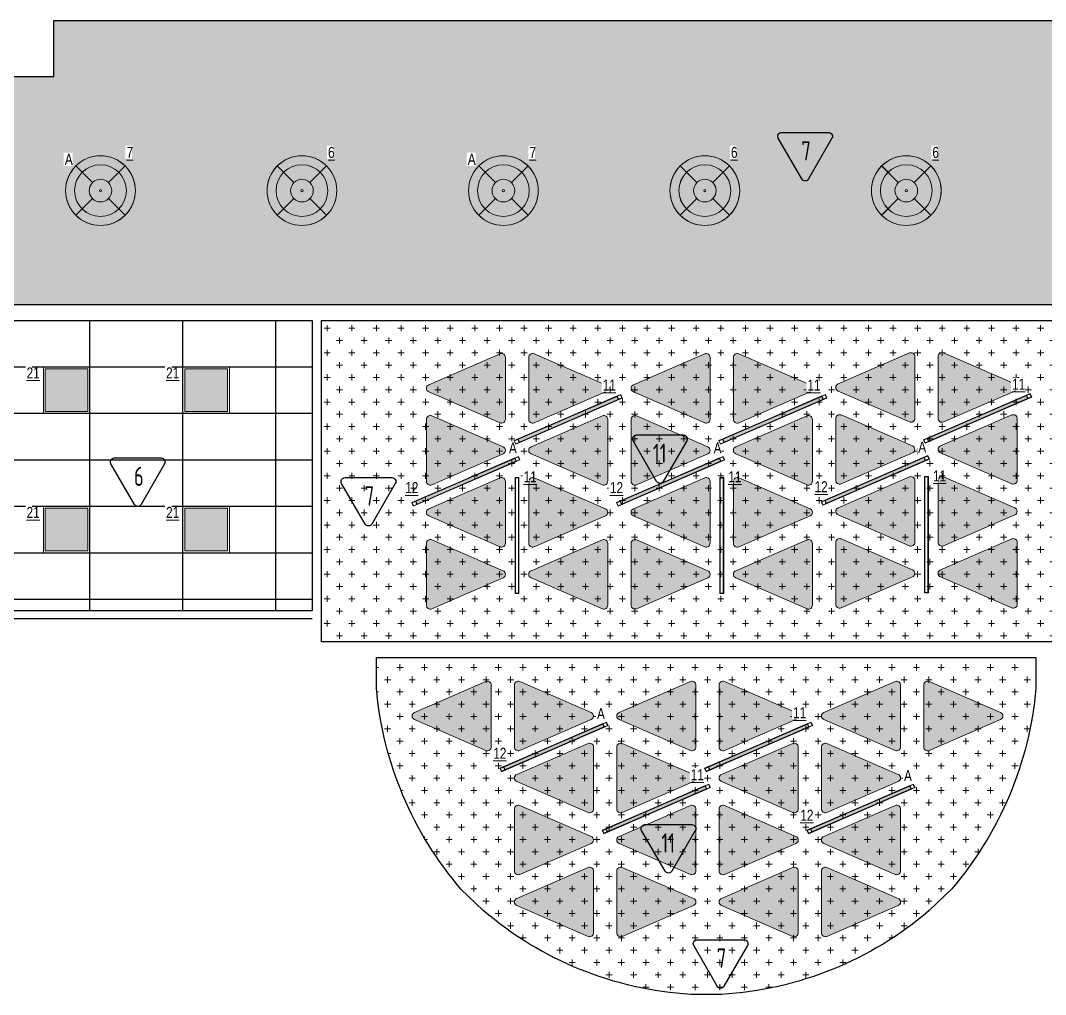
# Model space of a CAD drawing. Header units: millimetres. Extents: x -547274 to 397870, y -45599 to 141350.
# Drawn here: x 220505 to 233734, y 62294 to 74866 of the extents above; entities that cross this region are included whole.
import ezdxf

# ---------------------------------------------------------------- set-up
doc = ezdxf.new("R2010")
doc.units = ezdxf.units.MM
for name, color, linetype, lineweight in [('_ЭОМ_ОБЩ_Освещение_текст тип светильника', 172, 'Continuous', 50), ('_ЭОМ_светильник А', 1, 'Continuous', 35), ('_ЭОМ_светильник Р', 4, 'Continuous', 35), ('АР_Потолки_Штриховка', 252, 'Continuous', 0)]:
    doc.layers.add(name, color=color, linetype=linetype, lineweight=lineweight)
doc.layers.add('X-ref Light', color=250, linetype='Continuous')
doc.layers.add('Штриховка в сечении', color=7, linetype='Continuous')
for name, color, linetype, lineweight, true_color in [('АР_Потолок_RAL 095 85 40', 7, 'Continuous', 5, 0xddc87a), ('АР_Потолок_RAL 100 70 20', 7, 'Continuous', 5, 0xb3ac85), ('АР_Потолок_Покраска', 7, 'Continuous', 5, 0x007399), ('АР_Потолок_Текстура дерево', 7, 'Continuous', 5, 0xe7bf8e)]:
    doc.layers.add(name, color=color, linetype=linetype, lineweight=lineweight, true_color=true_color)
doc.layers.get('X-ref Light').off()
doc.styles.add('ISOCPEUR', font='isocpeur.ttf', dxfattribs={"height": 800})
doc.styles.add('ГОСТ', font='cad.shx', dxfattribs={"width": 0.8})

# ---------------------------------------------------------------- blocks, each defined once
blk = doc.blocks.new('A$C4757d704')
at = {"true_color": 0xf8f6b0, "transparency": 33554687}
h = blk.add_hatch(color=51, dxfattribs=at)
h.dxf.hatch_style = 1
h.paths.add_polyline_path([(214, 686), (132, 768, 0.198841), (0, 450, 0.198983), (132, 132), (214, 214, -0.198912), (116, 450, -0.198912)])
edge = h.paths.add_edge_path()
edge.add_arc((450, 450), 334, 135, 180)
edge.add_arc((450, 450), 334, 180, 225)
edge.add_line((214, 214), (347, 347))
edge.add_ellipse((450, 450), major_axis=(-146, 0), ratio=1, start_angle=315, end_angle=405, ccw=False)
edge.add_line((347, 553), (214, 686))
edge = h.paths.add_edge_path()
edge.add_line((214, 686), (347, 553))
edge.add_ellipse((450, 450), major_axis=(-146, 0), ratio=1, start_angle=225, end_angle=315, ccw=False)
edge.add_line((553, 553), (686, 686))
edge.add_arc((450, 450), 334, 45, 135)
h.paths.add_polyline_path([(132, 768), (214, 686, -0.414214), (686, 686), (768, 768, 0.414374)])
h.paths.add_polyline_path([(768, 768), (686, 686, -0.198912), (784, 450, -0.198912), (686, 214), (768, 132, 0.198983), (900, 450, 0.198841)])
edge = h.paths.add_edge_path()
edge.add_line((686, 686), (553, 553))
edge.add_ellipse((450, 450), major_axis=(-146, 0), ratio=1, start_angle=495, end_angle=585, ccw=False)
edge.add_line((553, 347), (686, 214))
edge.add_arc((450, 450), 334, 315, 360)
edge.add_arc((450, 450), 334, 0, 45)
edge = h.paths.add_edge_path()
edge.add_ellipse((450, 450), major_axis=(-146, 0), ratio=1, start_angle=405, end_angle=495, ccw=False)
edge.add_line((347, 347), (214, 214))
edge.add_arc((450, 450), 334, 225, 315)
edge.add_line((686, 214), (553, 347))
h.paths.add_polyline_path([(768, 132), (686, 214, -0.414214), (214, 214), (132, 132, 0.414054)])
edge = h.paths.add_edge_path()
edge.add_ellipse((450, 450), major_axis=(-146, 0), ratio=1, start_angle=495, end_angle=585)
edge.add_ellipse((450, 450), major_axis=(-146, 0), ratio=1, start_angle=225, end_angle=315)
edge.add_ellipse((450, 450), major_axis=(-146, 0), ratio=1, start_angle=315, end_angle=405)
edge.add_ellipse((450, 450), major_axis=(-146, 0), ratio=1, start_angle=405, end_angle=495)
edge = h.paths.add_edge_path(flags=0)
edge.add_ellipse((450, 450), major_axis=(-14.6, 0), ratio=1, start_angle=0, end_angle=360)
edge = h.paths.add_edge_path(flags=16)
edge.add_ellipse((450, 450), major_axis=(-14.6, 0), ratio=1, start_angle=0, end_angle=360)
at = {"layer": 'АР_Потолки_Штриховка', "color": 18, "ltscale": 100, "true_color": 0x000000}
for points in [[(132, 768), (347, 553)], [(768, 768), (553, 553)], [(347, 347), (132, 132)], [(553, 347), (768, 132)]]:
    blk.add_lwpolyline(points, dxfattribs=at)
for radius in [450, 334]:
    blk.add_circle((450, 450), radius, dxfattribs=at)
for major_axis in [(-146, 0), (-146, 0), (-14.6, 0)]:
    blk.add_ellipse((450, 450), major_axis=major_axis, ratio=1, start_param=3.926991, end_param=10.210176, dxfattribs=at)
blk = doc.blocks.new('RVE-SLIM-PRIME-595')
at = {"layer": 'Штриховка в сечении', "lineweight": 9, "ltscale": 1000, "true_color": 0xf8f6b0, "transparency": 33554636}
h = blk.add_hatch(color=51, dxfattribs=at)
h.dxf.hatch_style = 1
h.paths.add_polyline_path([(275, 275), (-275, 275), (-275, -275), (275, -275)])
at = {"color": 0, "linetype": 'ByBlock', "lineweight": -2, "ltscale": 40}
for points in [[(300, -300), (-300, -300), (-300, 300), (300, 300)], [(275, -275), (-275, -275), (-275, 275), (275, 275)]]:
    blk.add_lwpolyline(points, close=True, dxfattribs=at)
blk = doc.blocks.new('RVE-PLS5070-1500-P')
at = {"color": 0, "linetype": 'ByBlock', "lineweight": -2, "ltscale": 40}
for points in [[(750, -25), (-750, -25), (-750, 25), (750, 25)], [(745, -20), (-745, -20), (-745, 20), (745, 20)]]:
    blk.add_lwpolyline(points, close=True, dxfattribs=at)
blk = doc.blocks.new('светильник школа коридор')
at = {"color": 0, "linetype": 'ByBlock', "lineweight": -2}
for points in [[(-318, 318), (-103, 103)], [(318, 318), (103, 103)], [(-103, -103), (-318, -318)], [(103, -103), (318, -318)]]:
    blk.add_lwpolyline(points, dxfattribs=at)
blk.add_circle((0, 0), 334, dxfattribs=at)
for major_axis in [(-450, 0), (-146, 0), (-146, 0), (-14.6, 0)]:
    blk.add_ellipse((0, 0), major_axis=major_axis, ratio=1, start_param=3.926991, end_param=10.210176, dxfattribs=at)

msp = doc.modelspace()

# ---------------------------------------------------------------- hatches: boundary and pattern name
at = {"layer": 'АР_Потолки_Штриховка', "ltscale": 100, "true_color": 0xf8f6b0}
h = msp.add_hatch(color=51, dxfattribs=at)
h.dxf.hatch_style = 1
h.paths.add_polyline_path([(220825.6, 69820.6), (221375.6, 69820.6), (221375.6, 70370.6), (220825.6, 70370.6)])
h = msp.add_hatch(color=51, dxfattribs=at)
h.dxf.hatch_style = 1
h.paths.add_polyline_path([(222625.6, 69820.6), (223175.6, 69820.6), (223175.6, 70370.6), (222625.6, 70370.6)])
h = msp.add_hatch(color=51, dxfattribs=at)
h.dxf.hatch_style = 1
h.paths.add_polyline_path([(226944.5, 69423.5), (228220, 69976), (228204.1, 70012.7), (226928.6, 69460.2)])
h = msp.add_hatch(color=51, dxfattribs=at)
h.dxf.hatch_style = 1
h.paths.add_polyline_path([(229586.1, 69423.5), (230861.6, 69976), (230845.7, 70012.7), (229570.2, 69460.2)])
h = msp.add_hatch(color=51, dxfattribs=at)
h.dxf.hatch_style = 1
h.paths.add_polyline_path([(232227.8, 69434.9), (233503.3, 69987.4), (233487.4, 70024.1), (232211.9, 69471.6)])
h = msp.add_hatch(color=51, dxfattribs=at)
h.dxf.hatch_style = 1
h.paths.add_polyline_path([(225623.7, 68623.5), (226899.2, 69176), (226883.3, 69212.7), (225607.8, 68660.2)])
h = msp.add_hatch(color=51, dxfattribs=at)
h.dxf.hatch_style = 1
h.paths.add_polyline_path([(228265.4, 68623.5), (229540.9, 69176), (229525, 69212.7), (228249.5, 68660.2)])
h = msp.add_hatch(color=51, dxfattribs=at)
h.dxf.hatch_style = 1
h.paths.add_polyline_path([(230907, 68634.9), (232182.5, 69187.4), (232166.6, 69224.1), (230891.1, 68671.6)])
h = msp.add_hatch(color=51, dxfattribs=at)
h.dxf.hatch_style = 1
h.paths.add_polyline_path([(220825.6, 68020.7), (221375.6, 68020.7), (221375.6, 68570.7), (220825.6, 68570.7)])
h = msp.add_hatch(color=51, dxfattribs=at)
h.dxf.hatch_style = 1
h.paths.add_polyline_path([(222625.6, 68020.7), (223175.6, 68020.7), (223175.6, 68570.7), (222625.6, 68570.7)])
h = msp.add_hatch(color=51, dxfattribs=at)
h.dxf.hatch_style = 1
h.paths.add_polyline_path([(226760.2, 65194.7), (228035.7, 65747.2), (228019.8, 65783.9), (226744.3, 65231.4)])
h = msp.add_hatch(color=51, dxfattribs=at)
h.dxf.hatch_style = 1
h.paths.add_polyline_path([(229401.8, 65194.7), (230677.3, 65747.2), (230661.4, 65783.9), (229385.9, 65231.4)])
h = msp.add_hatch(color=51, dxfattribs=at)
h.dxf.hatch_style = 1
h.paths.add_polyline_path([(228081.1, 64394.7), (229356.6, 64947.2), (229340.7, 64983.9), (228065.2, 64431.4)])
h = msp.add_hatch(color=51, dxfattribs=at)
h.dxf.hatch_style = 1
h.paths.add_polyline_path([(230722.6, 64394.7), (231998.1, 64947.2), (231982.2, 64983.9), (230706.7, 64431.4)])
at = {"layer": 'АР_Потолок_RAL 095 85 40', "transparency": 33554687}
h = msp.add_hatch(color=256, dxfattribs=at)
h.dxf.hatch_style = 1
h.paths.add_polyline_path([(225773.3, 70164, 0.6566108), (225773.3, 70072.2), (226694, 69673.3, 0.5396909), (226763.9, 69719.2), (226763.9, 70516.9, 0.5396909), (226694, 70562.8)])
h = msp.add_hatch(color=256, dxfattribs=at)
h.dxf.hatch_style = 1
h.paths.add_polyline_path([(230696.2, 70072.2, 0.6566108), (230696.2, 70164), (229775.4, 70562.8, 0.5396909), (229705.5, 70516.9), (229705.5, 69719.2, 0.5396909), (229775.4, 69673.3)])
h = msp.add_hatch(color=256, dxfattribs=at)
h.dxf.hatch_style = 1
h.paths.add_polyline_path([(228454.7, 69762.8, 0.5396909), (228384.8, 69716.9), (228384.8, 68919.2, 0.5396909), (228454.7, 68873.3), (229375.4, 69272.2, 0.6566108), (229375.4, 69364)])
h = msp.add_hatch(color=256, dxfattribs=at)
h.dxf.hatch_style = 1
h.paths.add_polyline_path([(233298.1, 68884.8, 0.5396909), (233368, 68930.6), (233368, 69728.3, 0.5396909), (233298.1, 69774.2), (232377.3, 69375.4, 0.6566108), (232377.3, 69283.6)])
h = msp.add_hatch(color=256, dxfattribs=at)
h.dxf.hatch_style = 1
h.paths.add_polyline_path([(227133.8, 68962.8, 0.5396909), (227063.9, 68916.9), (227063.9, 68119.2, 0.5396909), (227133.8, 68073.3), (228054.5, 68472.2, 0.6566108), (228054.5, 68564)])
h = msp.add_hatch(color=256, dxfattribs=at)
h.dxf.hatch_style = 1
h.paths.add_polyline_path([(231977.3, 68084.8, 0.5396909), (232047.2, 68130.6), (232047.2, 68928.3, 0.5396909), (231977.3, 68974.2), (231056.6, 68575.4, 0.6566108), (231056.6, 68483.6)])
h = msp.add_hatch(color=256, dxfattribs=at)
h.dxf.hatch_style = 1
h.paths.add_polyline_path([(225813, 68162.8, 0.5396909), (225743.2, 68116.9), (225743.2, 67319.2, 0.5396909), (225813, 67273.3), (226733.8, 67672.2, 0.6566108), (226733.8, 67764)])
h = msp.add_hatch(color=256, dxfattribs=at)
h.dxf.hatch_style = 1
h.paths.add_polyline_path([(229735.7, 67764, 0.6566108), (229735.7, 67672.2), (230656.4, 67273.3, 0.5396909), (230726.3, 67319.2), (230726.3, 68116.9, 0.5396909), (230656.4, 68162.8)])
h = msp.add_hatch(color=256, dxfattribs=at)
h.dxf.hatch_style = 1
h.paths.add_polyline_path([(225589, 65935.2, 0.6566108), (225589, 65843.4), (226509.8, 65444.6, 0.5396909), (226579.6, 65490.5), (226579.6, 66288.2, 0.5396909), (226509.8, 66334)])
h = msp.add_hatch(color=256, dxfattribs=at)
h.dxf.hatch_style = 1
h.paths.add_polyline_path([(230511.9, 65843.4, 0.6566108), (230511.9, 65935.2), (229591.1, 66334, 0.5396909), (229521.3, 66288.2), (229521.3, 65490.5, 0.5396909), (229591.1, 65444.6)])
h = msp.add_hatch(color=256, dxfattribs=at)
h.dxf.hatch_style = 1
h.paths.add_polyline_path([(228270.4, 65534, 0.5396909), (228200.5, 65488.2), (228200.5, 64690.5, 0.5396909), (228270.4, 64644.6), (229191.1, 65043.4, 0.6566108), (229191.1, 65135.2)])
h = msp.add_hatch(color=256, dxfattribs=at)
h.dxf.hatch_style = 1
h.paths.add_polyline_path([(226949.5, 64734, 0.5396909), (226879.6, 64688.2), (226879.6, 63890.5, 0.5396909), (226949.5, 63844.6), (227870.3, 64243.4, 0.6566108), (227870.3, 64335.2)])
h = msp.add_hatch(color=256, dxfattribs=at)
h.dxf.hatch_style = 1
h.paths.add_polyline_path([(231792.9, 63844.6, 0.5396909), (231862.8, 63890.5), (231862.8, 64688.2, 0.5396909), (231792.9, 64734), (230872.2, 64335.2, 0.6566108), (230872.2, 64243.4)])
h = msp.add_hatch(color=256, dxfattribs=at)
h.dxf.hatch_style = 1
h.paths.add_polyline_path([(229551.4, 63535.2, 0.6566108), (229551.4, 63443.4), (230472.1, 63044.6, 0.5396909), (230542, 63090.5), (230542, 63888.2, 0.5396909), (230472.1, 63934)])
at = {"layer": 'АР_Потолок_RAL 100 70 20', "transparency": 33554687}
h = msp.add_hatch(color=256, dxfattribs=at)
h.dxf.hatch_style = 1
h.paths.add_polyline_path([(228414.9, 70164, 0.6566108), (228414.9, 70072.2), (229335.7, 69673.3, 0.5396909), (229405.5, 69719.2), (229405.5, 70516.9, 0.5396909), (229335.7, 70562.8)])
h = msp.add_hatch(color=256, dxfattribs=at)
h.dxf.hatch_style = 1
h.paths.add_polyline_path([(232417.1, 70574.2, 0.5396909), (232347.2, 70528.3), (232347.2, 69730.6, 0.5396909), (232417.1, 69684.8), (233337.8, 70083.6, 0.6566108), (233337.8, 70175.4)])
h = msp.add_hatch(color=256, dxfattribs=at)
h.dxf.hatch_style = 1
h.paths.add_polyline_path([(227094, 69364, 0.6566108), (227094, 69272.2), (228014.8, 68873.3, 0.5396909), (228084.7, 68919.2), (228084.7, 69716.9, 0.5396909), (228014.8, 69762.8)])
h = msp.add_hatch(color=256, dxfattribs=at)
h.dxf.hatch_style = 1
h.paths.add_polyline_path([(231026.5, 68930.6, 0.5396909), (231096.3, 68884.8), (232017.1, 69283.6, 0.6566108), (232017.1, 69375.4), (231096.3, 69774.2, 0.5396909), (231026.5, 69728.3)])
h = msp.add_hatch(color=256, dxfattribs=at)
h.dxf.hatch_style = 1
h.paths.add_polyline_path([(225773.3, 68564, 0.6566108), (225773.3, 68472.2), (226694, 68073.3, 0.5396909), (226763.9, 68119.2), (226763.9, 68916.9, 0.5396909), (226694, 68962.8)])
h = msp.add_hatch(color=256, dxfattribs=at)
h.dxf.hatch_style = 1
h.paths.add_polyline_path([(230696.2, 68472.2, 0.6566108), (230696.2, 68564), (229775.4, 68962.8, 0.5396909), (229705.5, 68916.9), (229705.5, 68119.2, 0.5396909), (229775.4, 68073.3)])
h = msp.add_hatch(color=256, dxfattribs=at)
h.dxf.hatch_style = 1
h.paths.add_polyline_path([(228454.7, 68162.8, 0.5396909), (228384.8, 68116.9), (228384.8, 67319.2, 0.5396909), (228454.7, 67273.3), (229375.4, 67672.2, 0.6566108), (229375.4, 67764)])
h = msp.add_hatch(color=256, dxfattribs=at)
h.dxf.hatch_style = 1
h.paths.add_polyline_path([(233298.1, 67284.8, 0.5396909), (233368, 67330.6), (233368, 68128.3, 0.5396909), (233298.1, 68174.2), (232377.3, 67775.4, 0.6566108), (232377.3, 67683.6)])
h = msp.add_hatch(color=256, dxfattribs=at)
h.dxf.hatch_style = 1
h.paths.add_polyline_path([(228230.6, 65935.2, 0.6566108), (228230.6, 65843.4), (229151.4, 65444.6, 0.5396909), (229221.3, 65490.5), (229221.3, 66288.2, 0.5396909), (229151.4, 66334)])
h = msp.add_hatch(color=256, dxfattribs=at)
h.dxf.hatch_style = 1
h.paths.add_polyline_path([(232232.7, 66334, 0.5396909), (232162.8, 66288.2), (232162.8, 65490.5, 0.5396909), (232232.7, 65444.6), (233153.4, 65843.4, 0.6566108), (233153.4, 65935.2)])
h = msp.add_hatch(color=256, dxfattribs=at)
h.dxf.hatch_style = 1
h.paths.add_polyline_path([(226909.8, 65135.2, 0.6566108), (226909.8, 65043.4), (227830.5, 64644.6, 0.5396909), (227900.4, 64690.5), (227900.4, 65488.2, 0.5396909), (227830.5, 65534)])
h = msp.add_hatch(color=256, dxfattribs=at)
h.dxf.hatch_style = 1
h.paths.add_polyline_path([(230842, 64690.5, 0.5396909), (230911.9, 64644.6), (231832.7, 65043.4, 0.6566108), (231832.7, 65135.2), (230911.9, 65534, 0.5396909), (230842, 65488.2)])
h = msp.add_hatch(color=256, dxfattribs=at)
h.dxf.hatch_style = 1
h.paths.add_polyline_path([(230511.9, 64243.4, 0.6566108), (230511.9, 64335.2), (229591.1, 64734, 0.5396909), (229521.3, 64688.2), (229521.3, 63890.5, 0.5396909), (229591.1, 63844.6)])
h = msp.add_hatch(color=256, dxfattribs=at)
h.dxf.hatch_style = 1
h.paths.add_polyline_path([(228270.4, 63934, 0.5396909), (228200.5, 63888.2), (228200.5, 63090.5, 0.5396909), (228270.4, 63044.6), (229191.1, 63443.4, 0.6566108), (229191.1, 63535.2)])
at = {"layer": 'АР_Потолок_Покраска'}
h = msp.add_hatch(dxfattribs=at)
h.set_pattern_fill('CROSS', color=256, scale=25)
h.set_pattern_definition([(0, (271876.31, 0.001), (158.75, 158.75), [79.375, -238.125]), (90, (271916, -39.69), (-158.75, 158.75), [79.375, -238.125])])
h.paths.add_polyline_path([(216130.6, 74144.5), (220935.6, 74144.5), (220935.6, 74865.7), (237695.6, 74865.7), (237695.6, 74144.5), (242545.6, 74144.5), (242545.6, 71195.7), (216130.6, 71195.7)])
h = msp.add_hatch(dxfattribs=at)
h.set_pattern_fill('CROSS', color=256, scale=25)
h.set_pattern_definition([(0, (-26559.93, 56765.23), (158.75, 158.75), [79.375, -238.125]), (90, (-26520.24, 56725.54), (-158.75, 158.75), [79.375, -238.125])])
h.paths.add_polyline_path([(224390.6, 70993.8), (234629, 70995.7), (234629, 66845.7), (224390.6, 66845.7)])
h = msp.add_hatch(dxfattribs=at)
h.set_pattern_fill('CROSS', color=256, scale=25)
h.set_pattern_definition([(0, (271876.31, -3e-11), (158.75, 158.75), [79.375, -238.125]), (90, (271916, -39.69), (-158.75, 158.75), [79.375, -238.125])])
edge = h.paths.add_edge_path()
edge.add_line((225100.2, 66645.7), (233610.3, 66645.7))
edge.add_line((233610.3, 66645.7), (233610.3, 66245.7))
edge.add_arc((229055.1, 66636.9), 4572, 319.30037, 355.09177, ccw=False)
edge.add_line((232521.3, 63655.5), (232233.5, 63377.6))
edge.add_arc((229281.1, 66830.2), 4542.9, 273.46523, 310.53514, ccw=False)
edge.add_line((229555.7, 62295.7), (229155.6, 62295.7))
edge.add_arc((229430.2, 66830.2), 4542.9, 229.4653, 266.535, ccw=False)
edge.add_line((226477.7, 63377.6), (226190, 63655.5))
edge.add_arc((229656.7, 66638.5), 4573.5, 184.92695, 220.71087, ccw=False)
edge.add_line((225100.2, 66245.7), (225100.2, 66645.7))
at = {"layer": 'АР_Потолок_Текстура дерево', "transparency": 33554687}
h = msp.add_hatch(color=256, dxfattribs=at)
h.dxf.hatch_style = 1
h.paths.add_polyline_path([(227133.8, 70562.8, 0.5396909), (227063.9, 70516.9), (227063.9, 69719.2, 0.5396909), (227133.8, 69673.3), (228054.5, 70072.2, 0.6566108), (228054.5, 70164)])
h = msp.add_hatch(color=256, dxfattribs=at)
h.dxf.hatch_style = 1
h.paths.add_polyline_path([(231977.3, 69684.8, 0.5396909), (232047.2, 69730.6), (232047.2, 70528.3, 0.5396909), (231977.3, 70574.2), (231056.6, 70175.4, 0.6566108), (231056.6, 70083.6)])
h = msp.add_hatch(color=256, dxfattribs=at)
h.dxf.hatch_style = 1
h.paths.add_polyline_path([(225813, 69762.8, 0.5396909), (225743.2, 69716.9), (225743.2, 68919.2, 0.5396909), (225813, 68873.3), (226733.8, 69272.2, 0.6566108), (226733.8, 69364)])
h = msp.add_hatch(color=256, dxfattribs=at)
h.dxf.hatch_style = 1
h.paths.add_polyline_path([(229735.7, 69364, 0.6566108), (229735.7, 69272.2), (230656.4, 68873.3, 0.5396909), (230726.3, 68919.2), (230726.3, 69716.9, 0.5396909), (230656.4, 69762.8)])
h = msp.add_hatch(color=256, dxfattribs=at)
h.dxf.hatch_style = 1
h.paths.add_polyline_path([(228414.9, 68564, 0.6566108), (228414.9, 68472.2), (229335.7, 68073.3, 0.5396909), (229405.5, 68119.2), (229405.5, 68916.9, 0.5396909), (229335.7, 68962.8)])
h = msp.add_hatch(color=256, dxfattribs=at)
h.dxf.hatch_style = 1
h.paths.add_polyline_path([(232417.1, 68974.2, 0.5396909), (232347.2, 68928.3), (232347.2, 68130.6, 0.5396909), (232417.1, 68084.8), (233337.8, 68483.6, 0.6566108), (233337.8, 68575.4)])
h = msp.add_hatch(color=256, dxfattribs=at)
h.dxf.hatch_style = 1
h.paths.add_polyline_path([(227094, 67764, 0.6566108), (227094, 67672.2), (228014.8, 67273.3, 0.5396909), (228084.7, 67319.2), (228084.7, 68116.9, 0.5396909), (228014.8, 68162.8)])
h = msp.add_hatch(color=256, dxfattribs=at)
h.dxf.hatch_style = 1
h.paths.add_polyline_path([(231026.5, 67330.6, 0.5396909), (231096.3, 67284.8), (232017.1, 67683.6, 0.6566108), (232017.1, 67775.4), (231096.3, 68174.2, 0.5396909), (231026.5, 68128.3)])
h = msp.add_hatch(color=256, dxfattribs=at)
h.dxf.hatch_style = 1
h.paths.add_polyline_path([(226949.5, 66334, 0.5396909), (226879.6, 66288.2), (226879.6, 65490.5, 0.5396909), (226949.5, 65444.6), (227870.3, 65843.4, 0.6566108), (227870.3, 65935.2)])
h = msp.add_hatch(color=256, dxfattribs=at)
h.dxf.hatch_style = 1
h.paths.add_polyline_path([(231792.9, 65444.6, 0.5396909), (231862.8, 65490.5), (231862.8, 66288.2, 0.5396909), (231792.9, 66334), (230872.2, 65935.2, 0.6566108), (230872.2, 65843.4)])
h = msp.add_hatch(color=256, dxfattribs=at)
h.dxf.hatch_style = 1
h.paths.add_polyline_path([(229551.4, 65135.2, 0.6566108), (229551.4, 65043.4), (230472.1, 64644.6, 0.5396909), (230542, 64690.5), (230542, 65488.2, 0.5396909), (230472.1, 65534)])
h = msp.add_hatch(color=256, dxfattribs=at)
h.dxf.hatch_style = 1
h.paths.add_polyline_path([(228230.6, 64335.2, 0.6566108), (228230.6, 64243.4), (229151.4, 63844.6, 0.5396909), (229221.3, 63890.5), (229221.3, 64688.2, 0.5396909), (229151.4, 64734)])
h = msp.add_hatch(color=256, dxfattribs=at)
h.dxf.hatch_style = 1
h.paths.add_polyline_path([(226909.8, 63535.2, 0.6566108), (226909.8, 63443.4), (227830.5, 63044.6, 0.5396909), (227900.4, 63090.5), (227900.4, 63888.2, 0.5396909), (227830.5, 63934)])
h = msp.add_hatch(color=256, dxfattribs=at)
h.dxf.hatch_style = 1
h.paths.add_polyline_path([(230842, 63090.5, 0.5396909), (230911.9, 63044.6), (231832.7, 63443.4, 0.6566108), (231832.7, 63535.2), (230911.9, 63934, 0.5396909), (230842, 63888.2)])

# ---------------------------------------------------------------- linework, layer by layer
for points in [[(216130.6, 74144.5), (220935.6, 74144.5), (220935.6, 74865.7), (237695.6, 74865.7), (237695.6, 74144.5), (242545.6, 74144.5), (242545.6, 71195.7), (216130.6, 71195.7)], [(216130.6, 70995.7), (224270.6, 70995.7), (224270.6, 67245.7), (216130.6, 67245.7)], [(224390.6, 70993.8), (234629, 70995.7), (234629, 66845.7), (224390.6, 66845.7)]]:
    msp.add_lwpolyline(points, close=True)
for points in [[(230328.6, 73420.2), (230934.8, 73420.2, -0.5773495), (230978.1, 73345.2), (230675, 72820.2, -0.5773541), (230588.4, 72820.2), (230285.3, 73345.2, -0.5773491), (230328.6, 73420.2, -0.0000017)], [(228455.2, 69515.9), (229061.5, 69515.9, -0.5773495), (229104.8, 69440.9), (228801.6, 68915.9, -0.5773541), (228715, 68915.9), (228411.9, 69440.9, -0.5773491), (228455.2, 69515.9, -0.0000017)], [(221715.6, 69219.8), (222321.8, 69219.8, -0.5773495), (222365.1, 69144.8), (222062, 68619.8, -0.5773541), (221975.4, 68619.8), (221672.3, 69144.8, -0.5773491), (221715.6, 69219.8, -0.0000017)], [(224693.4, 68966.4), (225299.6, 68966.4, -0.5773495), (225342.9, 68891.4), (225039.8, 68366.4, -0.5773541), (224953.2, 68366.4), (224650.1, 68891.4, -0.5773491), (224693.4, 68966.4, -0.0000017)], [(228564.6, 64487.2), (229170.8, 64487.2, -0.5773495), (229214.1, 64412.2), (228911, 63887.2, -0.5773541), (228824.4, 63887.2), (228521.3, 64412.2, -0.5773491), (228564.6, 64487.2, -0.0000017)], [(229238, 63000.7), (229844.2, 63000.7, -0.5773495), (229887.5, 62925.7), (229584.4, 62400.7, -0.5773541), (229497.8, 62400.7), (229194.7, 62925.7, -0.5773491), (229238, 63000.7, -0.0000017)]]:
    msp.add_lwpolyline(points, format="xyb")
for points in [[(221400.6, 67245.7), (221400.6, 70995.7)], [(222600.6, 67245.7), (222600.6, 70995.7)], [(223800.6, 67245.7), (223800.6, 70995.7)], [(216130.6, 70395.7), (224270.6, 70395.7)], [(216130.6, 69795.7), (224270.6, 69795.7)], [(216130.6, 69195.7), (224270.6, 69195.7)], [(216130.6, 68595.7), (224270.6, 68595.7)], [(216130.6, 67995.7), (224270.6, 67995.7)], [(216130.6, 67395.7), (224270.6, 67395.7)], [(216130.6, 67145.7), (224270.6, 67145.7)]]:
    msp.add_lwpolyline(points)
msp.add_lwpolyline([(225100.2, 66645.7), (233610.3, 66645.7), (233610.3, 66245.7, -0.1574515), (232521.3, 63655.5), (232233.5, 63377.6, -0.1631735), (229555.7, 62295.7), (229155.6, 62295.7, -0.1631725), (226477.7, 63377.6), (226190, 63655.5, -0.1574181), (225100.2, 66245.7)], format="xyb", close=True)
at = {"layer": 'АР_Потолки_Штриховка', "color": 18, "ltscale": 100, "true_color": 0x000000}
for points in [[(226694, 69673.3, 0.5396909), (226763.9, 69719.2), (226763.9, 70516.9, 0.5396909), (226694, 70562.8), (225773.3, 70164, 0.6566108), (225773.3, 70072.2), (226694, 69673.3)], [(227133.8, 69673.3, -0.5396909), (227063.9, 69719.2), (227063.9, 70516.9, -0.5396909), (227133.8, 70562.8), (228054.5, 70164, -0.6566108), (228054.5, 70072.2), (227133.8, 69673.3)], [(229335.7, 69673.3, 0.5396909), (229405.5, 69719.2), (229405.5, 70516.9, 0.5396909), (229335.7, 70562.8), (228414.9, 70164, 0.6566108), (228414.9, 70072.2), (229335.7, 69673.3)], [(229775.4, 69673.3, -0.5396909), (229705.5, 69719.2), (229705.5, 70516.9, -0.5396909), (229775.4, 70562.8), (230696.2, 70164, -0.6566108), (230696.2, 70072.2), (229775.4, 69673.3)], [(231977.3, 69684.8, 0.5396909), (232047.2, 69730.6), (232047.2, 70528.3, 0.5396909), (231977.3, 70574.2), (231056.6, 70175.4, 0.6566108), (231056.6, 70083.6), (231977.3, 69684.8)], [(232417.1, 69684.8, -0.5396909), (232347.2, 69730.6), (232347.2, 70528.3, -0.5396909), (232417.1, 70574.2), (233337.8, 70175.4, -0.6566108), (233337.8, 70083.6), (232417.1, 69684.8)], [(225813, 68873.3, -0.5396909), (225743.2, 68919.2), (225743.2, 69716.9, -0.5396909), (225813, 69762.8), (226733.8, 69364, -0.6566108), (226733.8, 69272.2), (225813, 68873.3)], [(228014.8, 68873.3, 0.5396909), (228084.7, 68919.2), (228084.7, 69716.9, 0.5396909), (228014.8, 69762.8), (227094, 69364, 0.6566108), (227094, 69272.2), (228014.8, 68873.3)], [(228454.7, 68873.3, -0.5396909), (228384.8, 68919.2), (228384.8, 69716.9, -0.5396909), (228454.7, 69762.8), (229375.4, 69364, -0.6566108), (229375.4, 69272.2), (228454.7, 68873.3)], [(230656.4, 68873.3, 0.5396909), (230726.3, 68919.2), (230726.3, 69716.9, 0.5396909), (230656.4, 69762.8), (229735.7, 69364, 0.6566108), (229735.7, 69272.2), (230656.4, 68873.3)], [(231096.3, 68884.8, -0.5396909), (231026.5, 68930.6), (231026.5, 69728.3, -0.5396909), (231096.3, 69774.2), (232017.1, 69375.4, -0.6566108), (232017.1, 69283.6), (231096.3, 68884.8)], [(233298.1, 68884.8, 0.5396909), (233368, 68930.6), (233368, 69728.3, 0.5396909), (233298.1, 69774.2), (232377.3, 69375.4, 0.6566108), (232377.3, 69283.6), (233298.1, 68884.8)], [(226694, 68073.3, 0.5396909), (226763.9, 68119.2), (226763.9, 68916.9, 0.5396909), (226694, 68962.8), (225773.3, 68564, 0.6566108), (225773.3, 68472.2), (226694, 68073.3)], [(227133.8, 68073.3, -0.5396909), (227063.9, 68119.2), (227063.9, 68916.9, -0.5396909), (227133.8, 68962.8), (228054.5, 68564, -0.6566108), (228054.5, 68472.2), (227133.8, 68073.3)], [(229335.7, 68073.3, 0.5396909), (229405.5, 68119.2), (229405.5, 68916.9, 0.5396909), (229335.7, 68962.8), (228414.9, 68564, 0.6566108), (228414.9, 68472.2), (229335.7, 68073.3)], [(229775.4, 68073.3, -0.5396909), (229705.5, 68119.2), (229705.5, 68916.9, -0.5396909), (229775.4, 68962.8), (230696.2, 68564, -0.6566108), (230696.2, 68472.2), (229775.4, 68073.3)], [(231977.3, 68084.8, 0.5396909), (232047.2, 68130.6), (232047.2, 68928.3, 0.5396909), (231977.3, 68974.2), (231056.6, 68575.4, 0.6566108), (231056.6, 68483.6), (231977.3, 68084.8)], [(232417.1, 68084.8, -0.5396909), (232347.2, 68130.6), (232347.2, 68928.3, -0.5396909), (232417.1, 68974.2), (233337.8, 68575.4, -0.6566108), (233337.8, 68483.6), (232417.1, 68084.8)], [(225813, 67273.3, -0.5396909), (225743.2, 67319.2), (225743.2, 68116.9, -0.5396909), (225813, 68162.8), (226733.8, 67764, -0.6566108), (226733.8, 67672.2), (225813, 67273.3)], [(228014.8, 67273.3, 0.5396909), (228084.7, 67319.2), (228084.7, 68116.9, 0.5396909), (228014.8, 68162.8), (227094, 67764, 0.6566108), (227094, 67672.2), (228014.8, 67273.3)], [(228454.7, 67273.3, -0.5396909), (228384.8, 67319.2), (228384.8, 68116.9, -0.5396909), (228454.7, 68162.8), (229375.4, 67764, -0.6566108), (229375.4, 67672.2), (228454.7, 67273.3)], [(230656.4, 67273.3, 0.5396909), (230726.3, 67319.2), (230726.3, 68116.9, 0.5396909), (230656.4, 68162.8), (229735.7, 67764, 0.6566108), (229735.7, 67672.2), (230656.4, 67273.3)], [(231096.3, 67284.8, -0.5396909), (231026.5, 67330.6), (231026.5, 68128.3, -0.5396909), (231096.3, 68174.2), (232017.1, 67775.4, -0.6566108), (232017.1, 67683.6), (231096.3, 67284.8)], [(233298.1, 67284.8, 0.5396909), (233368, 67330.6), (233368, 68128.3, 0.5396909), (233298.1, 68174.2), (232377.3, 67775.4, 0.6566108), (232377.3, 67683.6), (233298.1, 67284.8)], [(226509.8, 65444.6, 0.5396909), (226579.6, 65490.5), (226579.6, 66288.2, 0.5396909), (226509.8, 66334), (225589, 65935.2, 0.6566108), (225589, 65843.4), (226509.8, 65444.6)], [(226949.5, 65444.6, -0.5396909), (226879.6, 65490.5), (226879.6, 66288.2, -0.5396909), (226949.5, 66334), (227870.3, 65935.2, -0.6566108), (227870.3, 65843.4), (226949.5, 65444.6)], [(229151.4, 65444.6, 0.5396909), (229221.3, 65490.5), (229221.3, 66288.2, 0.5396909), (229151.4, 66334), (228230.6, 65935.2, 0.6566108), (228230.6, 65843.4), (229151.4, 65444.6)], [(229591.1, 65444.6, -0.5396909), (229521.3, 65490.5), (229521.3, 66288.2, -0.5396909), (229591.1, 66334), (230511.9, 65935.2, -0.6566108), (230511.9, 65843.4), (229591.1, 65444.6)], [(231792.9, 65444.6, 0.5396909), (231862.8, 65490.5), (231862.8, 66288.2, 0.5396909), (231792.9, 66334), (230872.2, 65935.2, 0.6566108), (230872.2, 65843.4), (231792.9, 65444.6)], [(232232.7, 65444.6, -0.5396909), (232162.8, 65490.5), (232162.8, 66288.2, -0.5396909), (232232.7, 66334), (233153.4, 65935.2, -0.6566108), (233153.4, 65843.4), (232232.7, 65444.6)], [(227830.5, 64644.6, 0.5396909), (227900.4, 64690.5), (227900.4, 65488.2, 0.5396909), (227830.5, 65534), (226909.8, 65135.2, 0.6566108), (226909.8, 65043.4), (227830.5, 64644.6)], [(228270.4, 64644.6, -0.5396909), (228200.5, 64690.5), (228200.5, 65488.2, -0.5396909), (228270.4, 65534), (229191.1, 65135.2, -0.6566108), (229191.1, 65043.4), (228270.4, 64644.6)], [(230472.1, 64644.6, 0.5396909), (230542, 64690.5), (230542, 65488.2, 0.5396909), (230472.1, 65534), (229551.4, 65135.2, 0.6566108), (229551.4, 65043.4), (230472.1, 64644.6)], [(230911.9, 64644.6, -0.5396909), (230842, 64690.5), (230842, 65488.2, -0.5396909), (230911.9, 65534), (231832.7, 65135.2, -0.6566108), (231832.7, 65043.4), (230911.9, 64644.6)], [(226949.5, 63844.6, -0.5396909), (226879.6, 63890.5), (226879.6, 64688.2, -0.5396909), (226949.5, 64734), (227870.3, 64335.2, -0.6566108), (227870.3, 64243.4), (226949.5, 63844.6)], [(229151.4, 63844.6, 0.5396909), (229221.3, 63890.5), (229221.3, 64688.2, 0.5396909), (229151.4, 64734), (228230.6, 64335.2, 0.6566108), (228230.6, 64243.4), (229151.4, 63844.6)], [(229591.1, 63844.6, -0.5396909), (229521.3, 63890.5), (229521.3, 64688.2, -0.5396909), (229591.1, 64734), (230511.9, 64335.2, -0.6566108), (230511.9, 64243.4), (229591.1, 63844.6)], [(231792.9, 63844.6, 0.5396909), (231862.8, 63890.5), (231862.8, 64688.2, 0.5396909), (231792.9, 64734), (230872.2, 64335.2, 0.6566108), (230872.2, 64243.4), (231792.9, 63844.6)], [(227830.5, 63044.6, 0.5396909), (227900.4, 63090.5), (227900.4, 63888.2, 0.5396909), (227830.5, 63934), (226909.8, 63535.2, 0.6566108), (226909.8, 63443.4), (227830.5, 63044.6)], [(228270.4, 63044.6, -0.5396909), (228200.5, 63090.5), (228200.5, 63888.2, -0.5396909), (228270.4, 63934), (229191.1, 63535.2, -0.6566108), (229191.1, 63443.4), (228270.4, 63044.6)], [(230472.1, 63044.6, 0.5396909), (230542, 63090.5), (230542, 63888.2, 0.5396909), (230472.1, 63934), (229551.4, 63535.2, 0.6566108), (229551.4, 63443.4), (230472.1, 63044.6)], [(230911.9, 63044.6, -0.5396909), (230842, 63090.5), (230842, 63888.2, -0.5396909), (230911.9, 63934), (231832.7, 63535.2, -0.6566108), (231832.7, 63443.4), (230911.9, 63044.6)]]:
    msp.add_lwpolyline(points, format="xyb", dxfattribs=at)
at = {"layer": 'АР_Потолки_Штриховка', "color": 18, "lineweight": 18, "ltscale": 100, "true_color": 0x000000}
for points in [[(226694, 69673.3, 0.5396909), (226763.9, 69719.2), (226763.9, 70516.9, 0.5396909), (226694, 70562.8), (225773.3, 70164, 0.6566108), (225773.3, 70072.2), (226694, 69673.3)], [(227133.8, 69673.3, -0.5396909), (227063.9, 69719.2), (227063.9, 70516.9, -0.5396909), (227133.8, 70562.8), (228054.5, 70164, -0.6566108), (228054.5, 70072.2), (227133.8, 69673.3)], [(229335.7, 69673.3, 0.5396909), (229405.5, 69719.2), (229405.5, 70516.9, 0.5396909), (229335.7, 70562.8), (228414.9, 70164, 0.6566108), (228414.9, 70072.2), (229335.7, 69673.3)], [(229775.4, 69673.3, -0.5396909), (229705.5, 69719.2), (229705.5, 70516.9, -0.5396909), (229775.4, 70562.8), (230696.2, 70164, -0.6566108), (230696.2, 70072.2), (229775.4, 69673.3)], [(231977.3, 69684.8, 0.5396909), (232047.2, 69730.6), (232047.2, 70528.3, 0.5396909), (231977.3, 70574.2), (231056.6, 70175.4, 0.6566108), (231056.6, 70083.6), (231977.3, 69684.8)], [(232417.1, 69684.8, -0.5396909), (232347.2, 69730.6), (232347.2, 70528.3, -0.5396909), (232417.1, 70574.2), (233337.8, 70175.4, -0.6566108), (233337.8, 70083.6), (232417.1, 69684.8)], [(225813, 68873.3, -0.5396909), (225743.2, 68919.2), (225743.2, 69716.9, -0.5396909), (225813, 69762.8), (226733.8, 69364, -0.6566108), (226733.8, 69272.2), (225813, 68873.3)], [(228014.8, 68873.3, 0.5396909), (228084.7, 68919.2), (228084.7, 69716.9, 0.5396909), (228014.8, 69762.8), (227094, 69364, 0.6566108), (227094, 69272.2), (228014.8, 68873.3)], [(228454.7, 68873.3, -0.5396909), (228384.8, 68919.2), (228384.8, 69716.9, -0.5396909), (228454.7, 69762.8), (229375.4, 69364, -0.6566108), (229375.4, 69272.2), (228454.7, 68873.3)], [(230656.4, 68873.3, 0.5396909), (230726.3, 68919.2), (230726.3, 69716.9, 0.5396909), (230656.4, 69762.8), (229735.7, 69364, 0.6566108), (229735.7, 69272.2), (230656.4, 68873.3)], [(231096.3, 68884.8, -0.5396909), (231026.5, 68930.6), (231026.5, 69728.3, -0.5396909), (231096.3, 69774.2), (232017.1, 69375.4, -0.6566108), (232017.1, 69283.6), (231096.3, 68884.8)], [(233298.1, 68884.8, 0.5396909), (233368, 68930.6), (233368, 69728.3, 0.5396909), (233298.1, 69774.2), (232377.3, 69375.4, 0.6566108), (232377.3, 69283.6), (233298.1, 68884.8)], [(226694, 68073.3, 0.5396909), (226763.9, 68119.2), (226763.9, 68916.9, 0.5396909), (226694, 68962.8), (225773.3, 68564, 0.6566108), (225773.3, 68472.2), (226694, 68073.3)], [(227133.8, 68073.3, -0.5396909), (227063.9, 68119.2), (227063.9, 68916.9, -0.5396909), (227133.8, 68962.8), (228054.5, 68564, -0.6566108), (228054.5, 68472.2), (227133.8, 68073.3)], [(229335.7, 68073.3, 0.5396909), (229405.5, 68119.2), (229405.5, 68916.9, 0.5396909), (229335.7, 68962.8), (228414.9, 68564, 0.6566108), (228414.9, 68472.2), (229335.7, 68073.3)], [(229775.4, 68073.3, -0.5396909), (229705.5, 68119.2), (229705.5, 68916.9, -0.5396909), (229775.4, 68962.8), (230696.2, 68564, -0.6566108), (230696.2, 68472.2), (229775.4, 68073.3)], [(231977.3, 68084.8, 0.5396909), (232047.2, 68130.6), (232047.2, 68928.3, 0.5396909), (231977.3, 68974.2), (231056.6, 68575.4, 0.6566108), (231056.6, 68483.6), (231977.3, 68084.8)], [(232417.1, 68084.8, -0.5396909), (232347.2, 68130.6), (232347.2, 68928.3, -0.5396909), (232417.1, 68974.2), (233337.8, 68575.4, -0.6566108), (233337.8, 68483.6), (232417.1, 68084.8)], [(225813, 67273.3, -0.5396909), (225743.2, 67319.2), (225743.2, 68116.9, -0.5396909), (225813, 68162.8), (226733.8, 67764, -0.6566108), (226733.8, 67672.2), (225813, 67273.3)], [(228014.8, 67273.3, 0.5396909), (228084.7, 67319.2), (228084.7, 68116.9, 0.5396909), (228014.8, 68162.8), (227094, 67764, 0.6566108), (227094, 67672.2), (228014.8, 67273.3)], [(228454.7, 67273.3, -0.5396909), (228384.8, 67319.2), (228384.8, 68116.9, -0.5396909), (228454.7, 68162.8), (229375.4, 67764, -0.6566108), (229375.4, 67672.2), (228454.7, 67273.3)], [(230656.4, 67273.3, 0.5396909), (230726.3, 67319.2), (230726.3, 68116.9, 0.5396909), (230656.4, 68162.8), (229735.7, 67764, 0.6566108), (229735.7, 67672.2), (230656.4, 67273.3)], [(231096.3, 67284.8, -0.5396909), (231026.5, 67330.6), (231026.5, 68128.3, -0.5396909), (231096.3, 68174.2), (232017.1, 67775.4, -0.6566108), (232017.1, 67683.6), (231096.3, 67284.8)], [(233298.1, 67284.8, 0.5396909), (233368, 67330.6), (233368, 68128.3, 0.5396909), (233298.1, 68174.2), (232377.3, 67775.4, 0.6566108), (232377.3, 67683.6), (233298.1, 67284.8)], [(226509.8, 65444.6, 0.5396909), (226579.6, 65490.5), (226579.6, 66288.2, 0.5396909), (226509.8, 66334), (225589, 65935.2, 0.6566108), (225589, 65843.4), (226509.8, 65444.6)], [(226949.5, 65444.6, -0.5396909), (226879.6, 65490.5), (226879.6, 66288.2, -0.5396909), (226949.5, 66334), (227870.3, 65935.2, -0.6566108), (227870.3, 65843.4), (226949.5, 65444.6)], [(229151.4, 65444.6, 0.5396909), (229221.3, 65490.5), (229221.3, 66288.2, 0.5396909), (229151.4, 66334), (228230.6, 65935.2, 0.6566108), (228230.6, 65843.4), (229151.4, 65444.6)], [(229591.1, 65444.6, -0.5396909), (229521.3, 65490.5), (229521.3, 66288.2, -0.5396909), (229591.1, 66334), (230511.9, 65935.2, -0.6566108), (230511.9, 65843.4), (229591.1, 65444.6)], [(231792.9, 65444.6, 0.5396909), (231862.8, 65490.5), (231862.8, 66288.2, 0.5396909), (231792.9, 66334), (230872.2, 65935.2, 0.6566108), (230872.2, 65843.4), (231792.9, 65444.6)], [(232232.7, 65444.6, -0.5396909), (232162.8, 65490.5), (232162.8, 66288.2, -0.5396909), (232232.7, 66334), (233153.4, 65935.2, -0.6566108), (233153.4, 65843.4), (232232.7, 65444.6)], [(227830.5, 64644.6, 0.5396909), (227900.4, 64690.5), (227900.4, 65488.2, 0.5396909), (227830.5, 65534), (226909.8, 65135.2, 0.6566108), (226909.8, 65043.4), (227830.5, 64644.6)], [(228270.4, 64644.6, -0.5396909), (228200.5, 64690.5), (228200.5, 65488.2, -0.5396909), (228270.4, 65534), (229191.1, 65135.2, -0.6566108), (229191.1, 65043.4), (228270.4, 64644.6)], [(230472.1, 64644.6, 0.5396909), (230542, 64690.5), (230542, 65488.2, 0.5396909), (230472.1, 65534), (229551.4, 65135.2, 0.6566108), (229551.4, 65043.4), (230472.1, 64644.6)], [(230911.9, 64644.6, -0.5396909), (230842, 64690.5), (230842, 65488.2, -0.5396909), (230911.9, 65534), (231832.7, 65135.2, -0.6566108), (231832.7, 65043.4), (230911.9, 64644.6)], [(226949.5, 63844.6, -0.5396909), (226879.6, 63890.5), (226879.6, 64688.2, -0.5396909), (226949.5, 64734), (227870.3, 64335.2, -0.6566108), (227870.3, 64243.4), (226949.5, 63844.6)], [(229151.4, 63844.6, 0.5396909), (229221.3, 63890.5), (229221.3, 64688.2, 0.5396909), (229151.4, 64734), (228230.6, 64335.2, 0.6566108), (228230.6, 64243.4), (229151.4, 63844.6)], [(229591.1, 63844.6, -0.5396909), (229521.3, 63890.5), (229521.3, 64688.2, -0.5396909), (229591.1, 64734), (230511.9, 64335.2, -0.6566108), (230511.9, 64243.4), (229591.1, 63844.6)], [(231792.9, 63844.6, 0.5396909), (231862.8, 63890.5), (231862.8, 64688.2, 0.5396909), (231792.9, 64734), (230872.2, 64335.2, 0.6566108), (230872.2, 64243.4), (231792.9, 63844.6)], [(227830.5, 63044.6, 0.5396909), (227900.4, 63090.5), (227900.4, 63888.2, 0.5396909), (227830.5, 63934), (226909.8, 63535.2, 0.6566108), (226909.8, 63443.4), (227830.5, 63044.6)], [(228270.4, 63044.6, -0.5396909), (228200.5, 63090.5), (228200.5, 63888.2, -0.5396909), (228270.4, 63934), (229191.1, 63535.2, -0.6566108), (229191.1, 63443.4), (228270.4, 63044.6)], [(230472.1, 63044.6, 0.5396909), (230542, 63090.5), (230542, 63888.2, 0.5396909), (230472.1, 63934), (229551.4, 63535.2, 0.6566108), (229551.4, 63443.4), (230472.1, 63044.6)], [(230911.9, 63044.6, -0.5396909), (230842, 63090.5), (230842, 63888.2, -0.5396909), (230911.9, 63934), (231832.7, 63535.2, -0.6566108), (231832.7, 63443.4), (230911.9, 63044.6)]]:
    msp.add_lwpolyline(points, format="xyb", dxfattribs=at)
at = {"layer": 'АР_Потолки_Штриховка', "color": 18, "ltscale": 100, "true_color": 0x000000}
for points in [[(221400.6, 69795.6), (220800.6, 69795.6), (220800.6, 70395.6), (221400.6, 70395.6)], [(223200.6, 69795.6), (222600.6, 69795.6), (222600.6, 70395.6), (223200.6, 70395.6)], [(221375.6, 69820.6), (220825.6, 69820.6), (220825.6, 70370.6), (221375.6, 70370.6)], [(223175.6, 69820.6), (222625.6, 69820.6), (222625.6, 70370.6), (223175.6, 70370.6)], [(226941.9, 69416.9), (228226.5, 69973.4), (228206.7, 70019.3), (226922, 69462.8)], [(226944.5, 69423.5), (228220, 69976), (228204.1, 70012.7), (226928.6, 69460.2)], [(229583.5, 69416.9), (230868.2, 69973.4), (230848.3, 70019.3), (229563.7, 69462.8)], [(229586.1, 69423.5), (230861.6, 69976), (230845.7, 70012.7), (229570.2, 69460.2)], [(232225.2, 69428.3), (233509.9, 69984.8), (233490, 70030.7), (232205.3, 69474.2)], [(232227.8, 69434.9), (233503.3, 69987.4), (233487.4, 70024.1), (232211.9, 69471.6)], [(225621.1, 68616.9), (226905.8, 69173.4), (226885.9, 69219.3), (225601.3, 68662.8)], [(225623.7, 68623.5), (226899.2, 69176), (226883.3, 69212.7), (225607.8, 68660.2)], [(228262.8, 68616.9), (229547.4, 69173.4), (229527.6, 69219.3), (228242.9, 68662.8)], [(228265.4, 68623.5), (229540.9, 69176), (229525, 69212.7), (228249.5, 68660.2)], [(230904.4, 68628.3), (232189.1, 69184.8), (232169.2, 69230.7), (230884.6, 68674.2)], [(230907, 68634.9), (232182.5, 69187.4), (232166.6, 69224.1), (230891.1, 68671.6)], [(221400.6, 67995.7), (220800.6, 67995.7), (220800.6, 68595.7), (221400.6, 68595.7)], [(221375.6, 68020.7), (220825.6, 68020.7), (220825.6, 68570.7), (221375.6, 68570.7)], [(223200.6, 67995.7), (222600.6, 67995.7), (222600.6, 68595.7), (223200.6, 68595.7)], [(223175.6, 68020.7), (222625.6, 68020.7), (222625.6, 68570.7), (223175.6, 68570.7)], [(226757.6, 65188.1), (228042.3, 65744.6), (228022.4, 65790.5), (226737.7, 65234)], [(226760.2, 65194.7), (228035.7, 65747.2), (228019.8, 65783.9), (226744.3, 65231.4)], [(229399.3, 65188.1), (230683.9, 65744.6), (230664, 65790.5), (229379.4, 65234)], [(229401.9, 65194.7), (230677.3, 65747.2), (230661.4, 65783.9), (229386, 65231.4)], [(228078.5, 64388.1), (229363.2, 64944.6), (229343.3, 64990.5), (228058.6, 64434)], [(228081.1, 64394.7), (229356.6, 64947.2), (229340.7, 64983.9), (228065.2, 64431.4)], [(230720, 64388.1), (232004.7, 64944.6), (231984.8, 64990.5), (230700.1, 64434)], [(230722.6, 64394.7), (231998.1, 64947.2), (231982.2, 64983.9), (230706.7, 64431.4)]]:
    msp.add_lwpolyline(points, close=True, dxfattribs=at)
at = {"layer": 'АР_Потолки_Штриховка', "color": 18, "lineweight": 18, "ltscale": 100, "true_color": 0x000000}
for points in [[(221400.6, 69795.6), (220800.6, 69795.6), (220800.6, 70395.6), (221400.6, 70395.6)], [(223200.6, 69795.6), (222600.6, 69795.6), (222600.6, 70395.6), (223200.6, 70395.6)], [(221375.6, 69820.6), (220825.6, 69820.6), (220825.6, 70370.6), (221375.6, 70370.6)], [(223175.6, 69820.6), (222625.6, 69820.6), (222625.6, 70370.6), (223175.6, 70370.6)], [(226941.9, 69416.9), (228226.5, 69973.4), (228206.7, 70019.3), (226922, 69462.8)], [(226944.5, 69423.5), (228220, 69976), (228204.1, 70012.7), (226928.6, 69460.2)], [(229583.5, 69416.9), (230868.2, 69973.4), (230848.3, 70019.3), (229563.7, 69462.8)], [(229586.1, 69423.5), (230861.6, 69976), (230845.7, 70012.7), (229570.2, 69460.2)], [(232225.2, 69428.3), (233509.9, 69984.8), (233490, 70030.7), (232205.3, 69474.2)], [(232227.8, 69434.9), (233503.3, 69987.4), (233487.4, 70024.1), (232211.9, 69471.6)], [(225621.1, 68616.9), (226905.8, 69173.4), (226885.9, 69219.3), (225601.3, 68662.8)], [(225623.7, 68623.5), (226899.2, 69176), (226883.3, 69212.7), (225607.8, 68660.2)], [(228262.8, 68616.9), (229547.4, 69173.4), (229527.6, 69219.3), (228242.9, 68662.8)], [(228265.4, 68623.5), (229540.9, 69176), (229525, 69212.7), (228249.5, 68660.2)], [(230904.4, 68628.3), (232189.1, 69184.8), (232169.2, 69230.7), (230884.6, 68674.2)], [(230907, 68634.9), (232182.5, 69187.4), (232166.6, 69224.1), (230891.1, 68671.6)], [(221400.6, 67995.7), (220800.6, 67995.7), (220800.6, 68595.7), (221400.6, 68595.7)], [(221375.6, 68020.7), (220825.6, 68020.7), (220825.6, 68570.7), (221375.6, 68570.7)], [(223200.6, 67995.7), (222600.6, 67995.7), (222600.6, 68595.7), (223200.6, 68595.7)], [(223175.6, 68020.7), (222625.6, 68020.7), (222625.6, 68570.7), (223175.6, 68570.7)], [(226757.6, 65188.1), (228042.3, 65744.6), (228022.4, 65790.5), (226737.7, 65234)], [(226760.2, 65194.7), (228035.7, 65747.2), (228019.8, 65783.9), (226744.3, 65231.4)], [(229399.3, 65188.1), (230683.9, 65744.6), (230664, 65790.5), (229379.4, 65234)], [(229401.9, 65194.7), (230677.3, 65747.2), (230661.4, 65783.9), (229386, 65231.4)], [(228078.5, 64388.1), (229363.2, 64944.6), (229343.3, 64990.5), (228058.6, 64434)], [(228081.1, 64394.7), (229356.6, 64947.2), (229340.7, 64983.9), (228065.2, 64431.4)], [(230720, 64388.1), (232004.7, 64944.6), (231984.8, 64990.5), (230700.1, 64434)], [(230722.6, 64394.7), (231998.1, 64947.2), (231982.2, 64983.9), (230706.7, 64431.4)]]:
    msp.add_lwpolyline(points, close=True, dxfattribs=at)

# ---------------------------------------------------------------- block references
at = {"layer": '_ЭОМ_светильник А', "color": 18, "lineweight": 18, "ltscale": 100, "true_color": 0x000000, "rotation": 203.4213310063314}
for p in [(226253.5, 68918.1), (228895.2, 68918.1), (231536.8, 68929.5), (227390, 65489.3), (231352.4, 64689.3)]:
    msp.add_blockref('RVE-PLS5070-1500-P', p, dxfattribs=at)
at = {"layer": '_ЭОМ_светильник Р', "color": 18, "lineweight": 18, "ltscale": 100, "true_color": 0x000000}
for name, p in [('светильник школа коридор', (224137.6, 72670.1)), ('светильник школа коридор', (229337.6, 72670.1)), ('светильник школа коридор', (231937.6, 72670.1)), ('RVE-SLIM-PRIME-595', (221100.6, 70095.6)), ('RVE-SLIM-PRIME-595', (222900.6, 70095.6)), ('RVE-SLIM-PRIME-595', (221100.6, 68295.6)), ('RVE-SLIM-PRIME-595', (222900.6, 68295.6))]:
    msp.add_blockref(name, p, dxfattribs=at)
for p, rotation in [((226913.9, 68218.1), 89.99999999999997), ((229555.5, 68218.1), 89.99999999999997), ((232197.2, 68229.5), 89.99999999999997), ((228710.9, 64689.3), 203.4213310063314)]:
    msp.add_blockref('RVE-PLS5070-1500-P', p, dxfattribs=dict(at, rotation=rotation))
at = {"layer": 'X-ref Light', "linetype": 'ByBlock', "ltscale": 40}
for p in [(221087.4, 72219.9), (223687.4, 72219.9), (226287.4, 72219.9), (228887.4, 72219.9), (231487.4, 72219.9)]:
    msp.add_blockref('A$C4757d704', p, dxfattribs=at)
at = {"layer": 'X-ref Light', "color": 18, "linetype": 'ByBlock', "lineweight": 18, "ltscale": 40, "true_color": 0x000000}
for p in [(221087.4, 72219.9), (223687.4, 72219.9), (226287.4, 72219.9), (228887.4, 72219.9), (231487.4, 72219.9)]:
    msp.add_blockref('A$C4757d704', p, dxfattribs=at)

# ---------------------------------------------------------------- texts
at = {"char_height": 250, "width": 294.334, "attachment_point": 1, "style": 'ISOCPEUR'}
for s, insert in [('{\\W0.7;7}', (230582.3, 73308.1)), ('{\\W0.7;11}', (228667.3, 69403.9)), ('{\\W0.7;6}', (221969.3, 69107.8)), ('{\\W0.7;7}', (224947.1, 68854.3)), ('{\\W0.7;11}', (228776.7, 64375.1)), ('{\\W0.7;7}', (229491.7, 62888.7))]:
    msp.add_mtext(s, dxfattribs=dict(at, insert=insert))

# ---------------------------------------------------------------- next in the draw order: texts
at = {"layer": '_ЭОМ_ОБЩ_Освещение_текст тип светильника', "color": 18, "lineweight": 18, "ltscale": 40, "true_color": 0x000000, "char_height": 142.19, "width": 55.872, "attachment_point": 1, "style": 'ГОСТ', "bg_fill": 3, "box_fill_scale": 1.1, "bg_fill_color": 256, "bg_fill_transparency": 0}
for s, insert in [('{\\L6}', (224474.3, 73234.3)), ('{\\L6}', (229674.3, 73234.3)), ('{\\L6}', (232274.3, 73234.3)), ('{\\L21}', (220584.2, 70388)), ('{\\L21}', (222384.2, 70388)), ('{\\L11}', (226998.7, 69047.1)), ('{\\L11}', (229640.4, 69047.1)), ('{\\L11}', (232282.1, 69058.5)), ('{\\L12}', (225470.5, 68907.6)), ('{\\L12}', (228112.2, 68907.6)), ('{\\L12}', (230753.8, 68919)), ('{\\L21}', (220584.2, 68588)), ('{\\L21}', (222384.2, 68588)), ('{\\L12}', (226607, 65478.8)), ('{\\L11}', (229155.8, 65202.1)), ('{\\L12}', (230569.4, 64678.8))]:
    msp.add_mtext(s, dxfattribs=dict(at, insert=insert))
at = {"layer": '_ЭОМ_светильник А', "color": 18, "lineweight": 18, "ltscale": 100, "true_color": 0x000000, "char_height": 142.2, "width": 86.044, "attachment_point": 1, "style": 'ГОСТ', "bg_fill": 3, "box_fill_scale": 1.1, "bg_fill_color": 256, "bg_fill_transparency": 0}
for insert in [(221077.8, 73144.9, 0), (226277.8, 73144.9, 0), (226809.2, 69419.2), (229450.8, 69419.2), (232092.5, 69430.6), (227945.6, 65990.4), (231908, 65190.4)]:
    msp.add_mtext('А', dxfattribs=dict(at, insert=insert))

# ---------------------------------------------------------------- next in the draw order: block references
at = {"layer": '_ЭОМ_светильник А', "color": 18, "lineweight": 18, "ltscale": 100, "true_color": 0x000000}
for p in [(221537.6, 72670.1), (226737.6, 72670.1)]:
    msp.add_blockref('светильник школа коридор', p, dxfattribs=at)
at = {"layer": '_ЭОМ_светильник Р', "color": 18, "lineweight": 18, "ltscale": 100, "true_color": 0x000000, "rotation": 203.4213310063314}
for p in [(227574.3, 69718.1), (230215.9, 69718.1), (232857.6, 69729.5), (230031.6, 65489.3)]:
    msp.add_blockref('RVE-PLS5070-1500-P', p, dxfattribs=at)

# ---------------------------------------------------------------- next in the draw order: texts
at = {"layer": '_ЭОМ_ОБЩ_Освещение_текст тип светильника', "color": 18, "lineweight": 18, "ltscale": 40, "true_color": 0x000000, "char_height": 142.19, "width": 55.872, "attachment_point": 1, "style": 'ГОСТ', "bg_fill": 3, "box_fill_scale": 1.1, "bg_fill_color": 256, "bg_fill_transparency": 0}
for s, insert in [('{\\L7}', (221874.3, 73234.3)), ('{\\L7}', (227074.3, 73234.3)), ('{\\L11}', (228019.2, 70230.9)), ('{\\L11}', (230660.8, 70230.9)), ('{\\L11}', (233302.5, 70242.3)), ('{\\L11}', (230476.6, 66002.1))]:
    msp.add_mtext(s, dxfattribs=dict(at, insert=insert))

doc.saveas('drawing.dxf')
